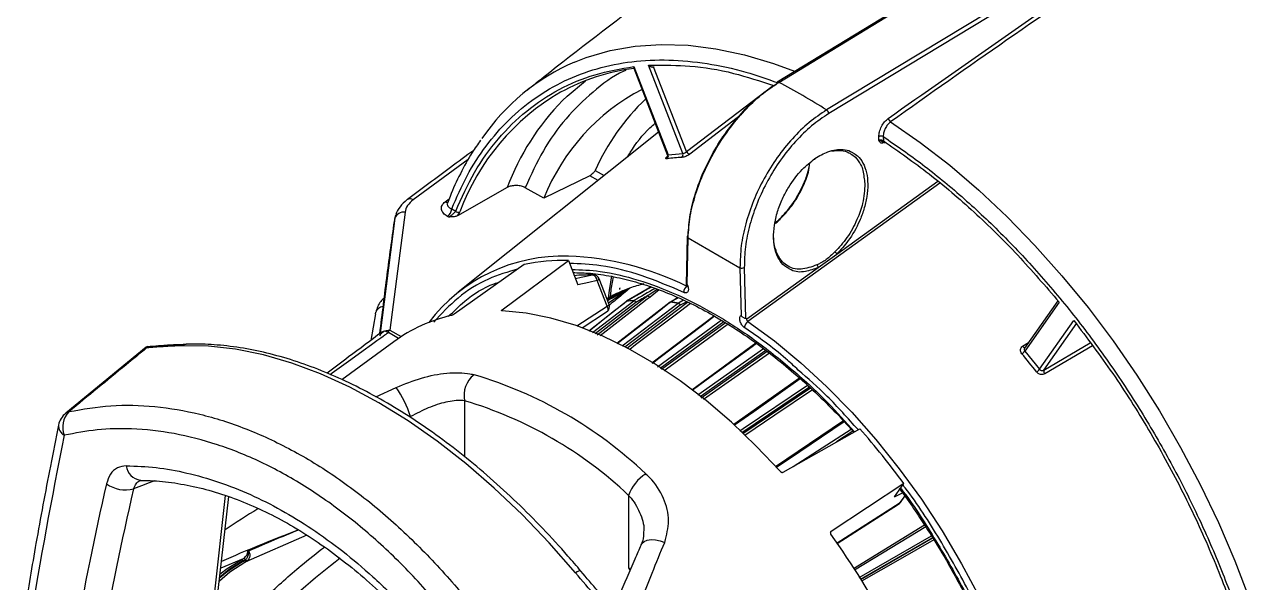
# Model space of a CAD drawing. Extents: x 16.7 to 113.1, y 4.5 to 84.5.
# Drawn here: x 18.35 to 24.29, y 8.75 to 11.46 of the extents above; entities that cross this region are included whole.
import ezdxf

# ---------------------------------------------------------------- set-up
doc = ezdxf.new("R2010")
doc.units = 0
doc.header["$MEASUREMENT"] = 0
doc.layers.add('OBJECT', color=7, linetype='CONTINUOUS')

msp = doc.modelspace()

# ---------------------------------------------------------------- linework, layer by layer
at = {"layer": 'OBJECT'}
for p, q in [((22.0085, 11.1818), (25.003, 13.0074)), ((25.2463, 12.8669), (22.2407, 11.0477)), ((25.2566, 12.8493), (22.251, 11.0301)), ((21.3043, 11.2513), (21.4689, 10.8271)), ((21.3045, 11.2588), (21.4709, 10.8298)), ((21.5424, 10.8362), (21.376, 11.2651)), ((21.376, 11.2651), (21.3943, 11.2648)), ((21.3933, 11.2564), (21.4028, 11.2566)), ((21.561, 10.8455), (21.4009, 11.258)), ((21.561, 10.8455), (21.9811, 11.1672)), ((21.9986, 11.1758), (22.0084, 11.1818)), ((21.8272, 11.0255), (21.5761, 10.8333)), ((21.4253, 10.9394), (20.452, 10.1629)), ((22.4952, 10.8996), (22.4948, 10.9181)), ((22.516, 10.9184), (22.5165, 10.8972)), ((22.5188, 10.8934), (22.5172, 10.8929)), ((21.4709, 10.8298), (21.5424, 10.8362)), ((20.5007, 10.8066), (20.2335, 10.612)), ((21.0903, 10.728), (20.8681, 10.6195)), ((21.1316, 10.705), (21.0903, 10.728)), ((21.1167, 10.7535), (21.1612, 10.7287)), ((20.6899, 10.6709), (20.4486, 10.5341)), ((20.8681, 10.6195), (20.7774, 10.6701)), ((22.7912, 10.6924), (21.8583, 10.0202)), ((22.2903, 10.3478), (22.7807, 10.7012)), ((20.3885, 10.6019), (20.408, 10.6161)), ((20.1936, 10.5521), (20.1198, 9.9785)), ((20.1499, 10.537), (20.1439, 10.5217)), ((20.1465, 10.534), (20.1441, 10.5221)), ((20.1487, 10.5375), (20.1466, 10.5316)), ((20.1525, 10.5435), (20.1499, 10.537)), ((20.4061, 10.5273), (20.3997, 10.5309)), ((20.4202, 10.5677), (20.4396, 10.5569)), ((20.1439, 10.5217), (20.0709, 9.9502)), ((20.1421, 10.5163), (20.0709, 9.961)), ((20.1437, 10.5203), (20.1421, 10.5163)), ((22.0066, 10.5116), (21.9882, 10.4983)), ((21.9883, 10.4987), (22.0154, 10.5182)), ((22.0145, 10.5173), (22.0066, 10.5116)), ((21.564, 10.4337), (21.5586, 10.1995)), ((21.5631, 10.2007), (21.5683, 10.4273)), ((21.5683, 10.4273), (21.8201, 10.2819)), ((20.7729, 10.2976), (20.4327, 10.0563)), ((20.6648, 10.0771), (20.9867, 10.3167)), ((20.9867, 10.3167), (21.0323, 10.1992)), ((22.2002, 10.2829), (22.2903, 10.3478)), ((21.8201, 10.2819), (21.8253, 10.0494)), ((21.8412, 10.2823), (21.8468, 10.0351)), ((21.854, 10.0334), (22.2002, 10.2829)), ((21.1754, 10.0942), (21.127, 10.2189)), ((21.1843, 10.103), (21.1359, 10.2278)), ((21.3895, 10.1881), (21.2697, 10.1186)), ((21.3729, 10.1467), (21.4178, 10.1774)), ((21.4272, 10.1737), (21.3833, 10.1385)), ((21.1044, 9.9664), (21.3041, 10.1215)), ((21.3146, 10.1133), (21.1177, 9.9604)), ((21.1273, 9.9561), (21.3729, 10.1467)), ((21.251, 10.1694), (21.2501, 10.169)), ((21.2707, 9.8917), (21.5655, 10.1147)), ((21.5194, 10.1364), (21.4821, 10.1146)), ((21.5465, 10.1236), (21.5214, 10.1093)), ((21.5613, 10.1166), (21.5304, 10.099)), ((23.3633, 10.1216), (23.2013, 9.891)), ((23.37, 10.114), (23.2036, 9.8772)), ((20.05, 10.058), (20.0271, 9.9283)), ((20.6648, 10.0771), (20.6668, 10.072)), ((21.0278, 9.9996), (21.1754, 10.0942)), ((21.0533, 9.9905), (21.1726, 10.0669)), ((21.1876, 10.1016), (21.1849, 10.0994)), ((21.2475, 9.9021), (21.5206, 10.1087)), ((21.5304, 10.099), (21.2618, 9.8957)), ((21.42, 9.8009), (21.7291, 10.0273)), ((21.7419, 10.0192), (21.4328, 9.7928)), ((21.4398, 9.7884), (21.7489, 10.0148)), ((21.854, 10.0334), (21.8468, 10.0351)), ((23.2751, 9.7883), (23.4416, 10.0251)), ((23.2956, 9.7842), (23.4556, 10.0119)), ((20.1621, 9.9383), (20.1128, 9.9668)), ((20.1198, 9.9785), (20.1757, 9.9473)), ((18.9373, 9.8958), (18.5459, 9.5747)), ((20.1397, 9.9225), (19.8866, 9.7378)), ((21.8972, 9.9157), (21.5861, 9.6874)), ((21.6149, 9.6641), (21.9345, 9.8892)), ((21.9461, 9.8801), (21.6263, 9.6548)), ((21.6315, 9.6505), (21.9515, 9.8759)), ((23.1926, 9.9001), (23.2209, 9.9189)), ((23.2036, 9.8772), (23.2751, 9.7883)), ((23.2956, 9.7842), (23.5211, 9.9165)), ((23.5316, 9.9021), (23.3002, 9.7663)), ((20.0514, 9.655), (20.1508, 9.7006)), ((22.1097, 9.745), (21.7905, 9.5197)), ((22.1581, 9.7018), (21.8296, 9.4803)), ((21.8333, 9.4765), (22.162, 9.698)), ((20.483, 9.6356), (20.483, 9.3642)), ((22.3225, 9.5374), (21.9934, 9.3151)), ((22.0302, 9.2889), (22.4017, 9.4999)), ((22.078, 9.3161), (22.36, 9.4971)), ((22.3688, 9.4871), (22.289, 9.4359)), ((22.6155, 9.2339), (22.2623, 9.0001)), ((22.5699, 9.169), (22.6155, 9.2339)), ((19.2678, 8.6928), (19.3225, 9.1753)), ((19.287, 8.7147), (19.3386, 9.17)), ((21.2791, 9.176), (21.2791, 8.8266)), ((22.5699, 9.169), (22.6092, 9.1887)), ((22.6199, 9.1739), (22.5933, 9.1361)), ((22.5988, 9.1413), (22.6208, 9.1726)), ((22.5933, 9.1361), (22.2922, 8.9437)), ((22.2927, 8.943), (22.5905, 9.1333)), ((19.7163, 8.9831), (19.4204, 8.8527)), ((22.2594, 8.9959), (22.2623, 9.0001)), ((22.7169, 9.0313), (22.3707, 8.8198)), ((22.3985, 8.7772), (22.7495, 8.9795)), ((22.755, 8.9703), (22.4044, 8.7682)), ((22.4048, 8.7677), (22.7554, 8.9698)), ((19.4074, 8.8686), (19.2991, 8.8218)), ((19.4157, 8.8621), (19.4182, 8.8639)), ((19.4157, 8.8621), (19.4085, 8.8584)), ((19.409, 8.8576), (19.4157, 8.8621)), ((19.4271, 8.8573), (19.4204, 8.8527)), ((19.4294, 8.8595), (19.4271, 8.8573)), ((21.2878, 8.8159), (21.2791, 8.8266))]:
    msp.add_line(p, q, dxfattribs=at)
at = {"layer": 'OBJECT', "flags": 128}
for points in [[(24.996, 13.0078), (23.5104, 12.1021), (22.0015, 11.1822)], [(21.0173, 11.2806), (21.0738, 11.3026), (21.1895, 11.3365), (21.3109, 11.3578), (21.4374, 11.3664), (21.5685, 11.3622), (21.7034, 11.3453), (21.8416, 11.3158), (21.9825, 11.2737), (22.0856, 11.2356)], [(20.9591, 11.0942), (20.9804, 11.1149), (21.0696, 11.1898)], [(22.5515, 10.9901), (22.6957, 10.8901), (22.8385, 10.7795), (22.9794, 10.6589), (23.1176, 10.5289), (23.2526, 10.39), (23.3836, 10.2429), (23.5101, 10.0883), (23.6315, 9.9268), (23.7472, 9.7593), (23.8567, 9.5865), (23.9595, 9.4092), (24.0551, 9.2283), (24.1431, 9.0445), (24.223, 8.8588), (24.2945, 8.672), (24.3573, 8.4849), (24.411, 8.2985)], [(22.5165, 10.8972), (22.5165, 10.8951), (22.517, 10.8932), (22.5178, 10.8917), (22.519, 10.8907), (22.5205, 10.8901), (22.5222, 10.8901), (22.5241, 10.8905), (22.525, 10.8909)], [(22.1841, 10.812), (22.1841, 10.8105), (22.1839, 10.8093), (22.1834, 10.8083), (22.1826, 10.8076), (22.1816, 10.8072), (22.1804, 10.8072), (22.1791, 10.8075), (22.1791, 10.8075)], [(20.2058, 10.6128), (20.2048, 10.6122), (20.2026, 10.6107)], [(20.1421, 10.5163), (20.1407, 10.5068), (20.1407, 10.5054)], [(22.0115, 10.5137), (22.0102, 10.5144), (22.009, 10.5148), (22.008, 10.5149), (22.0072, 10.5148), (22.0067, 10.5144), (22.0064, 10.5137), (22.0064, 10.5127), (22.0066, 10.5116)], [(21.0207, 10.2291), (21.0498, 10.2351), (21.1044, 10.2466)], [(21.1044, 10.2466), (21.1082, 10.2469), (21.1082, 10.2469)], [(21.1965, 10.2419), (21.1847, 10.1704), (21.1799, 10.1341)], [(21.127, 10.2189), (21.0855, 10.2103), (21.0323, 10.1992)], [(21.127, 10.2189), (21.1306, 10.2212), (21.1333, 10.2234), (21.1352, 10.2253), (21.136, 10.2269), (21.1359, 10.2278)], [(21.2685, 10.1178), (21.2548, 10.1069), (21.087, 9.9742)], [(21.2702, 10.1185), (21.2572, 10.1081), (21.205, 10.0669), (21.0875, 9.974)], [(21.3833, 10.1385), (21.37, 10.1282), (21.3167, 10.0868), (21.1406, 9.9501)], [(21.481, 10.1139), (21.4664, 10.1025), (21.2228, 9.9132)], [(21.4838, 10.1145), (21.4705, 10.1042), (21.4173, 10.0628), (21.224, 9.9127)], [(21.2685, 10.1178), (21.2691, 10.1181), (21.2702, 10.1185)], [(21.2711, 10.119), (21.2699, 10.1187), (21.2697, 10.1186)], [(20.05, 10.058), (20.0516, 10.0656), (20.0518, 10.0663)], [(22.0166, 9.2917), (21.8995, 9.4157), (21.779, 9.5309), (21.6557, 9.6366), (21.5305, 9.732), (21.4041, 9.8165), (21.2772, 9.8897), (21.1508, 9.9512), (21.0255, 10.0004), (20.9023, 10.0371), (20.7817, 10.061), (20.6647, 10.0721)], [(21.1754, 10.0942), (21.1772, 10.0889), (21.1782, 10.0837), (21.1784, 10.0789), (21.1778, 10.0745), (21.1763, 10.0709), (21.174, 10.068), (21.1726, 10.0669)], [(21.5794, 10.1081), (21.5306, 10.0712), (21.313, 9.9066), (21.2849, 9.8853)], [(21.6948, 10.047), (21.6921, 10.045), (21.3927, 9.8181)], [(21.6968, 10.0459), (21.6442, 10.006), (21.4269, 9.8413), (21.3946, 9.8169)], [(21.7617, 10.0067), (21.7573, 10.0035), (21.5351, 9.8407), (21.4526, 9.7804)], [(21.8583, 10.0202), (21.9879, 9.9258), (22.1157, 9.8205), (22.241, 9.7051), (22.3629, 9.5803), (22.4806, 9.4468), (22.5935, 9.3056), (22.7008, 9.1574), (22.8018, 9.0034), (22.8958, 8.8443), (22.9824, 8.6812), (23.0609, 8.5153), (23.1309, 8.3474), (23.1875, 8.1918)], [(19.8299, 9.7633), (19.8398, 9.7705), (19.93, 9.8361), (19.9903, 9.8798), (20.0306, 9.9089), (20.0576, 9.9283), (20.0757, 9.9412), (20.0878, 9.9498), (20.0959, 9.9555), (20.1014, 9.9593), (20.105, 9.9619), (20.1075, 9.9635), (20.1092, 9.9646), (20.1103, 9.9654), (20.1111, 9.9659), (20.1116, 9.9662), (20.112, 9.9664), (20.1122, 9.9665), (20.1124, 9.9666), (20.1125, 9.9667), (20.1126, 9.9667), (20.1126, 9.9667), (20.1127, 9.9667), (20.1127, 9.9668), (20.1127, 9.9668), (20.1128, 9.9668), (20.1128, 9.9668), (20.1128, 9.9668), (20.1128, 9.9668)], [(21.0217, 8.8), (20.894, 8.9453), (20.7624, 9.0825), (20.6273, 9.211), (20.4896, 9.3301), (20.3498, 9.4391), (20.2086, 9.5377), (20.0667, 9.6253), (19.9249, 9.7015), (19.7837, 9.7659), (19.6439, 9.8182), (19.5061, 9.8582), (19.3711, 9.8857), (19.2394, 9.9005), (19.1118, 9.9026)], [(21.9, 9.9137), (21.8787, 9.8981), (21.6567, 9.7352), (21.5887, 9.6853)], [(23.1926, 9.9001), (23.1945, 9.8981), (23.1965, 9.8965), (23.1984, 9.8953), (23.2003, 9.8945), (23.202, 9.8941), (23.2035, 9.8943), (23.2036, 9.8943)], [(21.963, 9.8668), (21.7631, 9.7259), (21.6429, 9.6413)], [(22.1132, 9.7419), (21.887, 9.5822), (21.7938, 9.5164)], [(21.8197, 9.4903), (21.8362, 9.5015), (22.148, 9.7116)], [(22.1721, 9.6883), (21.9902, 9.5657), (21.8432, 9.4666)], [(21.9933, 9.3152), (21.9979, 9.3183), (22.3224, 9.5375)], [(22.3267, 9.533), (22.1108, 9.3872), (21.9977, 9.3108)], [(22.5905, 9.1333), (22.591, 9.1337), (22.5933, 9.1361)], [(22.5988, 9.1413), (22.5969, 9.139), (22.5933, 9.1361)], [(22.7219, 9.0237), (22.5121, 8.8955), (22.3757, 8.8122)], [(21.3397, 8.9353), (21.3435, 8.9418), (21.3544, 8.9517), (21.3696, 8.9584), (21.3884, 8.9614), (21.4097, 8.9606), (21.4321, 8.9561), (21.4545, 8.948)], [(22.7609, 8.9607), (22.5983, 8.867), (22.4106, 8.7588)], [(19.2961, 8.7946), (19.3307, 8.8217), (19.4074, 8.8686)], [(19.4204, 8.8527), (19.3423, 8.8025), (19.2921, 8.7593)], [(19.294, 8.7768), (19.3305, 8.8072), (19.409, 8.8576)], [(19.4085, 8.8584), (19.3399, 8.8153), (19.2942, 8.7781)], [(21.0479, 8.8083), (21.0479, 8.8083), (21.0454, 8.8095), (21.0413, 8.8093), (21.0359, 8.8075), (21.0292, 8.8044), (21.0217, 8.8)]]:
    msp.add_lwpolyline(points, dxfattribs=at)
at = {"layer": 'OBJECT'}
for centre, radius, start, end in [((21.4341, 10.3168), 1.0501, 113.38966, 145.62268), ((21.4333, 10.2446), 1.0127, 97.27112, 118.61628), ((22.0048, 11.1768), 0.00621, 53.58737, 188.85084), ((21.5089, 10.1665), 1.1179, 120.10298, 159.77848), ((21.8169, 10.2425), 1.0209, 117.56325, 158.32961), ((20.5903, 8.4571), 3.0716, 57.50085, 62.50453), ((21.8325, 10.2415), 1.2207, 135.68825, 159.40591), ((22.1039, 10.3177), 1.0791, 133.40631, 156.18006), ((22.2272, 11.028), 0.0239, 5.18037, 55.65696), ((22.5661, 11.0118), 0.0261, 190.70936, 236.12298), ((22.5057, 10.8971), 0.0236, 64.1709, 117.49058), ((22.523, 10.8889), 0.00639, 148.76438, 183.0638), ((21.4558, 10.8231), 0.0166, 312.89321, 24.19453), ((21.5266, 10.8298), 0.017, 312.50611, 22.11673), ((21.5799, 10.8535), 0.0206, 203.01462, 259.31128), ((21.5899, 9.8378), 0.9808, 93.02483, 97.19424), ((20.2188, 10.5842), 0.0314, 62.26496, 114.4523), ((20.3968, 10.6179), 0.0181, 242.40043, 293.5507), ((20.1889, 10.5039), 0.0484, 84.48268, 158.43204), ((20.3747, 10.569), 0.0455, 303.25695, 358.37595), ((20.4526, 10.5693), 0.018, 223.65961, 293.94103), ((21.856, 9.9554), 1.8033, 161.69911, 161.88045), ((21.5709, 10.4335), 0.00677, 112.23235, 247.97835), ((22.2694, 10.3383), 0.023, 24.40404, 59.61101), ((20.9586, 9.5215), 0.8164, 87.98049, 142.7687), ((20.9622, 9.3854), 0.9316, 88.49364, 101.72547), ((20.9386, 8.9431), 1.3952, 63.50077, 87.99751), ((22.1857, 10.2831), 0.0145, 359.06003, 56.51439), ((21.0962, 9.33), 0.9166, 89.48945, 95.06347), ((21.0975, 10.2179), 0.0295, 2.05793, 76.4992), ((21.108, 10.2169), 0.03, 21.20568, 89.53283), ((21.8303, 10.3032), 0.0236, 244.1699, 297.49222), ((21.5067, 9.5643), 0.6569, 109.78725, 112.90354), ((21.5136, 9.5442), 0.6781, 103.70938, 109.76416), ((21.5835, 10.1631), 0.0364, 128.01602, 182.23223), ((21.5016, 9.5761), 0.644, 112.98241, 120.6035), ((21.2492, 10.1697), 0.00119, 298.94237, 323.45619), ((21.2747, 10.1099), 0.01, 120.14815, 128.33176), ((21.3562, 9.3483), 0.7749, 93.85071, 96.36827), ((21.2746, 10.1129), 0.00712, 120.05714, 128.17907), ((21.3571, 9.3482), 0.7756, 93.85146, 96.36703), ((21.3086, 10.1158), 0.00718, 120.04671, 128.10412), ((21.3021, 10.1082), 0.0135, 22.18803, 81.18585), ((21.3029, 10.1101), 0.0121, 14.97022, 79.92167), ((21.3855, 10.1519), 0.0136, 202.31614, 260.66788), ((21.4871, 10.106), 0.01, 120.24949, 127.84938), ((21.4831, 10.111), 0.00359, 79.26488, 125.91417), ((21.484, 10.1113), 0.00383, 80.46949, 119.49227), ((21.4885, 10.1084), 0.00773, 120.08525, 127.60924), ((21.3449, 9.1096), 1.0144, 80.02609, 82.12998), ((21.3458, 9.1107), 1.014, 80.02533, 82.13034), ((20.0932, 10.0489), 0.0449, 98.71001, 157.23394), ((21.1564, 10.0922), 0.03, 302.6619, 0), ((21.171, 10.1076), 0.0141, 288.13132, 341.08004), ((21.1564, 10.0922), 0.03, 0, 21.20568), ((21.1862, 10.1065), 0.00513, 254.85787, 285.83889), ((21.5254, 10.1025), 0.00784, 120.06842, 127.5012), ((21.5157, 10.094), 0.0156, 18.7466, 71.51238), ((21.5168, 10.0962), 0.0139, 11.53055, 70.36749), ((20.5918, 9.3012), 0.7684, 102.89556, 126.04354), ((21.883, 9.9859), 0.0423, 125.80125, 171.74592), ((19.1321, 9.8773), 0.0324, 92.4089, 128.90899), ((23.1617, 9.9087), 0.0524, 301.75659, 323.14216), ((20.1546, 7.3519), 3.9396, 37.96959, 39.61954), ((20.6091, 9.6614), 0.1288, 128.58938, 191.58151), ((19.9381, 7.7763), 2.0717, 46.57163, 73.43374), ((23.228, 9.8287), 0.0621, 301.4155, 319.40096), ((23.3147, 9.7795), 0.0196, 166.28225, 222.57433), ((19.6591, 9.3699), 0.5926, 18.61407, 33.92675), ((18.6381, 9.5079), 0.1066, 135.42788, 201.98726), ((18.5698, 9.5455), 0.038, 101.66636, 129.00138), ((19.9188, 7.739), 1.9787, 46.57163, 73.43375), ((18.5653, 9.5153), 0.054, 177.40064, 241.1046), ((18.6093, 9.4978), 0.1, 129.36345, 168.46138), ((19.6032, 7.0314), 3.7316, 36.17361, 41.4155), ((18.917, 9.3266), 0.0772, 184.72767, 264.08355), ((21.4769, 9.1044), 0.2104, 122.9913, 160.107), ((18.8358, 9.3585), 0.1559, 233.99761, 284.69704), ((22.5743, 9.1586), 0.03, 302.58206, 324.89933), ((19.1269, 6.727), 3.8643, 19.79736, 35.80362), ((19.4099, 8.8597), 0.00922, 26.51187, 106.114), ((19.4269, 8.8698), 0.0105, 214.1962, 283.69151), ((19.4175, 8.8615), 0.0093, 204.69859, 288.07073), ((19.4245, 8.8672), 0.0102, 210.10411, 284.41496)]:
    msp.add_arc(centre, radius, start, end, dxfattribs=at)
for centre, major_axis, ratio, start_param, end_param in [((22.9523, 8.9345), (156.2256, 89.9492), 0.010617, 1.575369, 1.576045), ((22.9523, 8.9345), (153.9999, 89.436), 0.010493, 1.574849, 1.57562), ((22.9523, 8.9345), (156.3569, 89.647), 0.010262, 1.574789, 1.575448), ((22.9523, 8.9345), (154.1408, 89.1321), 0.010787, 1.575596, 1.576086), ((22.9585, 8.9348), (156.3507, 89.6467), 0.010209, 1.575084, 1.575457), ((22.9523, 8.9345), (153.8946, 89.7439), 0.009875, 1.574343, 1.574575), ((29.0252, 15.616), (8.6782, 15.0549), 0.435892, 2.22419, 2.288638), ((32.2505, 13.7541), (11.7585, 13.1395), 0.561291, 2.348868, 2.402736), ((-10.3599, -4.9847), (41.2224, 18.0402), 0.041121, 0.761084, 0.764592), ((32.3115, 13.699), (11.7075, 13.0528), 0.561109, 2.349484, 2.404274), ((23.6165, 8.7156), (5.4469, 1.2998), 0.337357, 2.349249, 2.395085), ((21.2115, 8.2103), (3.5048, 0.8364), 0.337357, 1.94244, 2.064237), ((20.0285, 7.0673), (1.4456, 2.1448), 0.522119, 0.993394, 1.205)]:
    msp.add_ellipse(centre, major_axis=major_axis, ratio=ratio, start_param=start_param, end_param=end_param, dxfattribs=at)
for points, knots in [([(22.5404, 11.0069), (22.886, 11.25), (23.5773, 11.7362), (24.6189, 12.422), (25.6627, 13.0781), (26.3599, 13.4853), (26.7085, 13.6889)], [0, 0, 0, 0, 0.249972, 0.5, 0.749997, 1, 1, 1, 1]), ([(26.7184, 13.6713), (26.5174, 13.5547), (26.1168, 13.3223), (25.5185, 12.9603), (24.9185, 12.5861), (24.3141, 12.1971), (23.7116, 11.7968), (23.1235, 11.395), (22.7398, 11.1233), (22.5515, 10.9901)], [0, 0, 0, 0, 0.144222, 0.287378, 0.429468, 0.575454, 0.722208, 0.863723, 1, 1, 1, 1]), ([(23.3714, 12.9898), (23.255, 12.9145), (22.9546, 12.7201), (22.4783, 12.3952), (21.9419, 12.0169), (21.4148, 11.6281), (21.0302, 11.3369), (20.8242, 11.1725), (20.7882, 11.1439)], [0, 0, 0, 0, 0.130614, 0.3372653, 0.5438032, 0.7501944, 0.9564046, 1, 1, 1, 1]), ([(20.4202, 10.5677), (20.4441, 10.6224), (20.4923, 10.7326), (20.586, 10.8762), (20.696, 11.0032), (20.8235, 11.1094), (20.9668, 11.1931), (21.1242, 11.2524), (21.2935, 11.2862), (21.4724, 11.2945), (21.658, 11.2768), (21.8358, 11.2398), (21.9527, 11.1982), (22.0049, 11.1797)], [0, 0, 0, 0, 0.088772, 0.178979, 0.270527, 0.364034, 0.458099, 0.55261, 0.647126, 0.741191, 0.834692, 0.926246, 1, 1, 1, 1]), ([(20.4396, 10.5569), (20.4686, 10.6213), (20.527, 10.7506), (20.6438, 10.9122), (20.781, 11.0477), (20.9388, 11.1516), (21.1126, 11.2258), (21.2407, 11.2478), (21.3045, 11.2588)], [0, 0, 0, 0, 0.165461, 0.332207, 0.5, 0.667784, 0.834534, 1, 1, 1, 1]), ([(21.3045, 11.2588), (21.3042, 11.2572), (21.3035, 11.2542), (21.3041, 11.2522), (21.3044, 11.2513)], [0, 0, 0, 0, 0.543604, 1, 1, 1, 1]), ([(21.376, 11.2651), (21.3777, 11.2638), (21.3812, 11.261), (21.3867, 11.2584), (21.3915, 11.257), (21.3952, 11.2567), (21.3984, 11.2569), (21.4001, 11.2576), (21.4009, 11.258)], [0, 0, 0, 0, 0.249625, 0.499334, 0.644997, 0.77504, 0.892155, 1, 1, 1, 1]), ([(21.3943, 11.2648), (21.4547, 11.2653), (21.5819, 11.2665), (21.7801, 11.2334), (21.9187, 11.1878), (21.9839, 11.1663)], [0, 0, 0, 0, 0.323387, 0.681244, 1, 1, 1, 1]), ([(21.2661, 11.2397), (21.2628, 11.2383), (21.2039, 11.2135), (21.1045, 11.1373), (20.9725, 11.01), (20.8613, 10.8547), (20.8053, 10.7315), (20.7774, 10.6701)], [0, 0, 0, 0, 0.014572, 0.262122, 0.509686, 0.755758, 1, 1, 1, 1]), ([(21.5683, 10.4273), (21.5707, 10.4615), (21.5753, 10.5286), (21.6029, 10.6375), (21.6439, 10.7463), (21.6989, 10.8536), (21.7653, 10.9546), (21.8409, 11.0454), (21.923, 11.1243), (21.9799, 11.1626), (22.0085, 11.1818)], [0, 0, 0, 0, 0.128141, 0.25071, 0.37607, 0.500341, 0.624825, 0.749582, 0.874632, 1, 1, 1, 1]), ([(21.5683, 10.4398), (21.5706, 10.4726), (21.5752, 10.5379), (21.602, 10.6439), (21.6424, 10.7508), (21.6963, 10.8557), (21.7614, 10.9544), (21.8354, 11.0431), (21.9154, 11.1198), (21.9709, 11.1572), (21.9986, 11.1758)], [0, 0, 0, 0, 0.125666, 0.250539, 0.37567, 0.500227, 0.625486, 0.75002, 0.875177, 1, 1, 1, 1]), ([(22.2407, 11.0477), (22.2121, 11.0285), (22.155, 10.9901), (22.0738, 10.9105), (21.9998, 10.8186), (21.9358, 10.7161), (21.8838, 10.607), (21.8464, 10.4962), (21.8229, 10.3853), (21.821, 10.3169), (21.8201, 10.2819)], [0, 0, 0, 0, 0.125536, 0.250752, 0.375675, 0.500324, 0.624651, 0.75007, 0.872262, 1, 1, 1, 1]), ([(22.251, 11.0301), (22.2231, 11.0114), (22.1674, 10.9739), (22.0882, 10.8962), (22.0161, 10.8065), (21.9535, 10.7062), (21.9029, 10.5996), (21.8663, 10.4905), (21.8437, 10.3824), (21.8421, 10.3156), (21.8412, 10.2823)], [0, 0, 0, 0, 0.125719, 0.250525, 0.375694, 0.500217, 0.625479, 0.750016, 0.875168, 1, 1, 1, 1]), ([(22.4948, 10.9181), (22.4953, 10.926), (22.4963, 10.9419), (22.5065, 10.9675), (22.5215, 10.991), (22.5341, 11.0016), (22.5404, 11.0069)], [0, 0, 0, 0, 0.250273, 0.50013, 0.750038, 1, 1, 1, 1]), ([(21.2748, 10.8193), (21.2789, 10.8265), (21.3096, 10.8803), (21.3542, 10.9357), (21.3997, 10.9761), (21.4081, 10.9836)], [0, 0, 0, 0, 0.112305, 0.834724, 1, 1, 1, 1]), ([(22.5515, 10.9901), (22.5466, 10.9859), (22.5366, 10.9774), (22.5251, 10.9592), (22.5189, 10.9427), (22.5161, 10.9292), (22.516, 10.9221), (22.516, 10.9184)], [0, 0, 0, 0, 0.243058, 0.499191, 0.717444, 0.850776, 1, 1, 1, 1]), ([(20.5605, 10.9006), (20.5468, 10.8811), (20.511, 10.8303), (20.4617, 10.7387), (20.4221, 10.6562), (20.4042, 10.6059), (20.4004, 10.5951)], [0, 0, 0, 0, 0.215499, 0.560292, 0.905585, 1, 1, 1, 1]), ([(22.5165, 10.8972), (22.5155, 10.8979), (22.5137, 10.8991), (22.5101, 10.9005), (22.5064, 10.9013), (22.5028, 10.9015), (22.499, 10.9011), (22.4967, 10.9002), (22.4952, 10.8996)], [0, 0, 0, 0, 0.162328, 0.299898, 0.500021, 0.632314, 0.759872, 1, 1, 1, 1]), ([(22.5166, 10.8885), (22.5153, 10.8879), (22.5128, 10.8867), (22.5079, 10.886), (22.5004, 10.8882), (22.4973, 10.895), (22.4952, 10.8996)], [0, 0, 0, 0, 0.124906, 0.250438, 0.499607, 1, 1, 1, 1]), ([(22.4952, 10.8996), (22.497, 10.8995), (22.5027, 10.8994), (22.5093, 10.8958), (22.5138, 10.8934)], [0, 0, 0, 0, 0.30979, 1, 1, 1, 1]), ([(22.5138, 10.8934), (22.5156, 10.8925), (22.5182, 10.8913), (22.5218, 10.8916), (22.5234, 10.8923), (22.5243, 10.8926)], [0, 0, 0, 0, 0.521025, 0.762756, 1, 1, 1, 1]), ([(22.516, 10.9184), (22.5796, 10.8746), (22.7079, 10.7864), (22.8987, 10.6287), (23.0881, 10.4516), (23.2736, 10.2545), (23.4526, 10.0398), (23.6219, 9.8105), (23.7792, 9.5696), (23.9226, 9.3203), (24.05, 9.067), (24.1601, 8.8129), (24.2537, 8.5612), (24.3019, 8.3953), (24.3258, 8.313)], [0, 0, 0, 0, 0.0803207, 0.16194, 0.244772, 0.3293776, 0.4144874, 0.5, 0.5855181, 0.670628, 0.755228, 0.8380655, 0.919682, 1, 1, 1, 1]), ([(22.5165, 10.8972), (22.5907, 10.8458), (22.7395, 10.7425), (22.9579, 10.5547), (23.1705, 10.347), (23.3037, 10.1915), (23.37, 10.114)], [0, 0, 0, 0, 0.249262, 0.5, 0.750738, 1, 1, 1, 1]), ([(20.5272, 10.8517), (20.4896, 10.8241), (20.3818, 10.7447), (20.2752, 10.6648), (20.2058, 10.6128)], [0, 0, 0, 0, 0.348722, 1, 1, 1, 1]), ([(21.4675, 10.8307), (21.4678, 10.8293), (21.4686, 10.8263), (21.4683, 10.8237), (21.4683, 10.823), (21.4684, 10.823), (21.4684, 10.823)], [0, 0, 0, 0, 0.380208, 0.761096, 0.957885, 1, 1, 1, 1]), ([(21.4677, 10.8309), (21.4678, 10.8305), (21.4681, 10.8296), (21.4698, 10.8297), (21.4709, 10.8298)], [0, 0, 0, 0, 0.387976, 1, 1, 1, 1]), ([(21.5761, 10.8333), (21.5732, 10.8313), (21.5675, 10.8273), (21.5568, 10.8221), (21.5463, 10.8184), (21.5409, 10.8176), (21.5381, 10.8173)], [0, 0, 0, 0, 0.250088, 0.499956, 0.749358, 1, 1, 1, 1]), ([(21.5424, 10.8362), (21.5438, 10.8364), (21.5465, 10.8367), (21.5517, 10.8388), (21.5558, 10.8413), (21.5589, 10.8435), (21.5603, 10.8448), (21.561, 10.8455)], [0, 0, 0, 0, 0.24812, 0.499397, 0.73019, 0.860284, 1, 1, 1, 1]), ([(22.1841, 10.812), (22.2053, 10.8246), (22.2526, 10.8527), (22.3118, 10.859), (22.3513, 10.8516), (22.3651, 10.8418), (22.3688, 10.8392)], [0, 0, 0, 0, 0.314616, 0.699721, 0.919465, 1, 1, 1, 1]), ([(22.2667, 10.848), (22.2812, 10.8496), (22.3108, 10.8528), (22.3411, 10.8465), (22.3544, 10.8366), (22.3568, 10.8348)], [0, 0, 0, 0, 0.4412483, 0.8993163, 1, 1, 1, 1]), ([(22.3688, 10.8392), (22.3763, 10.8348), (22.3959, 10.8236), (22.4188, 10.7912), (22.4363, 10.7447), (22.4425, 10.6885), (22.4378, 10.6278), (22.4235, 10.5667), (22.396, 10.4935), (22.3525, 10.4153), (22.3096, 10.3688), (22.2903, 10.3478)], [0, 0, 0, 0, 0.066941, 0.173711, 0.28311, 0.392512, 0.499287, 0.601166, 0.696485, 0.863533, 1, 1, 1, 1]), ([(22.3568, 10.8348), (22.3651, 10.8298), (22.3793, 10.8211), (22.3927, 10.8045), (22.4001, 10.7932), (22.4035, 10.787), (22.4052, 10.7838), (22.4061, 10.7821), (22.4065, 10.7813), (22.4067, 10.7809), (22.4068, 10.7806), (22.4068, 10.7805), (22.4069, 10.7805), (22.4069, 10.7805), (22.4069, 10.7805), (22.4069, 10.7804), (22.4069, 10.7804), (22.4069, 10.7804), (22.4069, 10.7804), (22.4069, 10.7804), (22.4131, 10.7739), (22.4198, 10.7434), (22.4238, 10.7114), (22.4265, 10.6902)], [0, 0, 0, 0, 0.198563, 0.341758, 0.4167, 0.455005, 0.474365, 0.484098, 0.488977, 0.49142, 0.492642, 0.493253, 0.493559, 0.493712, 0.493788, 0.493826, 0.493846, 0.493855, 0.49386, 0.493862, 0.493865, 0.665614, 1, 1, 1, 1]), ([(21.4671, 10.8109), (21.465, 10.8108), (21.461, 10.8107), (21.4596, 10.8134), (21.4619, 10.8178), (21.4663, 10.8217), (21.4685, 10.8237)], [0, 0, 0, 0, 0.249981, 0.499781, 0.749125, 1, 1, 1, 1]), ([(22.0552, 10.279), (22.0489, 10.2824), (22.0306, 10.2924), (22.008, 10.3222), (21.9891, 10.3675), (21.9815, 10.4242), (21.9856, 10.4877), (22.0008, 10.5532), (22.0249, 10.6159), (22.0631, 10.6874), (22.1165, 10.7588), (22.1632, 10.7955), (22.1841, 10.812)], [0, 0, 0, 0, 0.050351, 0.144078, 0.242547, 0.343571, 0.444593, 0.543058, 0.63678, 0.724183, 0.876495, 1, 1, 1, 1]), ([(22.0066, 10.5116), (22.0263, 10.5324), (22.0703, 10.5788), (22.1158, 10.6562), (22.1446, 10.7239), (22.1529, 10.7578), (22.1566, 10.7729)], [0, 0, 0, 0, 0.285762, 0.636865, 0.83777, 1, 1, 1, 1]), ([(22.0115, 10.5137), (22.0322, 10.5358), (22.075, 10.5813), (22.1222, 10.6635), (22.1529, 10.737), (22.1578, 10.7765), (22.1597, 10.7917)], [0, 0, 0, 0, 0.282666, 0.583473, 0.840178, 1, 1, 1, 1]), ([(21.1167, 10.7535), (21.1155, 10.7514), (21.1132, 10.7472), (21.1069, 10.7401), (21.0996, 10.7337), (21.0938, 10.7298), (21.0908, 10.7283), (21.0903, 10.728)], [0, 0, 0, 0, 0.243971, 0.488094, 0.725807, 0.945379, 1, 1, 1, 1]), ([(20.7774, 10.6701), (20.7714, 10.6728), (20.7595, 10.6783), (20.7368, 10.6814), (20.7146, 10.68), (20.6989, 10.6756), (20.6918, 10.6719), (20.6899, 10.6709)], [0, 0, 0, 0, 0.238726, 0.477734, 0.707735, 0.921561, 1, 1, 1, 1]), ([(22.4265, 10.6902), (22.4246, 10.6585), (22.4212, 10.602), (22.3887, 10.5101), (22.3432, 10.4263), (22.3013, 10.3804), (22.281, 10.3582)], [0, 0, 0, 0, 0.28003, 0.500009, 0.757775, 1, 1, 1, 1]), ([(20.2026, 10.6107), (20.1905, 10.6002), (20.166, 10.5791), (20.1543, 10.5529), (20.1484, 10.5397)], [0, 0, 0, 0, 0.49383, 1, 1, 1, 1]), ([(20.2335, 10.612), (20.223, 10.6028), (20.2022, 10.5844), (20.1964, 10.5628), (20.1936, 10.5521)], [0, 0, 0, 0, 0.498504, 1, 1, 1, 1]), ([(20.3997, 10.5309), (20.3924, 10.5358), (20.3779, 10.5457), (20.3688, 10.5647), (20.3706, 10.5848), (20.3825, 10.5962), (20.3885, 10.6019)], [0, 0, 0, 0, 0.250172, 0.500067, 0.749913, 1, 1, 1, 1]), ([(20.3997, 10.5953), (20.3992, 10.5939), (20.398, 10.5905), (20.3991, 10.5834), (20.4052, 10.5747), (20.4152, 10.57), (20.4202, 10.5677)], [0, 0, 0, 0, 0.118962, 0.305994, 0.65275, 1, 1, 1, 1]), ([(20.163, 10.5663), (20.1621, 10.5654), (20.1589, 10.5625), (20.1581, 10.5589), (20.1576, 10.5564)], [0, 0, 0, 0, 0.289313, 1, 1, 1, 1]), ([(20.4396, 10.5569), (20.4378, 10.5546), (20.4343, 10.55), (20.4272, 10.543), (20.4207, 10.5374), (20.4156, 10.5334), (20.4106, 10.5299), (20.4076, 10.5282), (20.4061, 10.5273)], [0, 0, 0, 0, 0.250064, 0.499105, 0.634955, 0.762997, 0.884268, 1, 1, 1, 1]), ([(20.4486, 10.5341), (20.4472, 10.5334), (20.4414, 10.5306), (20.4263, 10.5287), (20.4135, 10.5278), (20.4061, 10.5273)], [0, 0, 0, 0, 0.118324, 0.498391, 1, 1, 1, 1]), ([(20.4486, 10.5341), (20.451, 10.5374), (20.4559, 10.5441), (20.4586, 10.5499), (20.4599, 10.5529)], [0, 0, 0, 0, 0.499883, 1, 1, 1, 1]), ([(20.1407, 10.5054), (20.1287, 10.4192), (20.1034, 10.2376), (20.0815, 10.0558), (20.07, 9.9604)], [0, 0, 0, 0, 0.474813, 1, 1, 1, 1]), ([(21.9873, 10.4931), (21.988, 10.4936), (21.9935, 10.4977), (22.0017, 10.5047), (22.0088, 10.5113), (22.0115, 10.5137)], [0, 0, 0, 0, 0.092249, 0.665631, 1, 1, 1, 1]), ([(22.1937, 10.2952), (22.1673, 10.2858), (22.1126, 10.2662), (22.0551, 10.2839), (22.0239, 10.3121), (22.0112, 10.3301), (22.0052, 10.3409), (22.0024, 10.3467), (22.001, 10.3497), (22.0004, 10.3513), (22, 10.352), (21.9999, 10.3524), (21.9998, 10.3526), (21.9997, 10.3527), (21.9997, 10.3528), (21.9997, 10.3528), (21.9997, 10.3528), (21.9997, 10.3528), (21.9997, 10.3528), (21.9997, 10.3528), (21.9997, 10.3528), (21.9997, 10.3528), (21.9963, 10.3526), (21.9973, 10.3657), (21.9851, 10.386), (21.9841, 10.4141), (21.9834, 10.4357)], [0, 0, 0, 0, 0.2399521, 0.4987942, 0.6200606, 0.6871573, 0.722318, 0.7403003, 0.7493916, 0.7539622, 0.7562539, 0.7574018, 0.7579756, 0.7582624, 0.7584065, 0.7584783, 0.7585143, 0.7585322, 0.7585411, 0.7585454, 0.7585479, 0.7585488, 0.7585504, 0.7865497, 0.8361839, 1, 1, 1, 1]), ([(22.281, 10.3582), (22.2672, 10.3451), (22.2465, 10.3255), (22.2191, 10.3083), (22.2039, 10.3002), (22.1964, 10.2966), (22.1937, 10.2952)], [0, 0, 0, 0, 0.500944, 0.749949, 0.907607, 1, 1, 1, 1]), ([(21.5472, 10.1617), (21.4798, 10.1905), (21.3432, 10.2489), (21.1563, 10.2956), (21.0426, 10.3004), (20.9922, 10.3026)], [0, 0, 0, 0, 0.351851, 0.712668, 1, 1, 1, 1]), ([(20.7423, 10.2759), (20.6934, 10.2612), (20.588, 10.2296), (20.45, 10.1427), (20.3713, 10.0583), (20.3333, 10.0176)], [0, 0, 0, 0, 0.3091322, 0.666364, 1, 1, 1, 1]), ([(21.0036, 10.2733), (21.0491, 10.2716), (21.1528, 10.2677), (21.3238, 10.2259), (21.5092, 10.157), (21.6942, 10.0622), (21.8792, 9.9434), (22.0646, 9.7982), (22.2325, 9.6456), (22.3335, 9.533), (22.3761, 9.4854)], [0, 0, 0, 0, 0.106046, 0.241762, 0.374274, 0.503352, 0.632421, 0.764934, 0.900659, 1, 1, 1, 1]), ([(21.0096, 10.2578), (21.0333, 10.2574), (21.0896, 10.2566), (21.1822, 10.2438), (21.2863, 10.2212), (21.3925, 10.1887), (21.5002, 10.1469), (21.6089, 10.0958), (21.718, 10.0357), (21.8271, 9.9669), (21.9356, 9.8899), (22.0428, 9.805), (22.1481, 9.713), (22.2507, 9.6138), (22.3255, 9.537), (22.3649, 9.4916), (22.3722, 9.4832)], [0, 0, 0, 0, 0.05673, 0.134698, 0.212446, 0.290036, 0.367513, 0.444905, 0.522221, 0.599459, 0.676599, 0.753601, 0.830396, 0.906862, 0.98278, 1, 1, 1, 1]), ([(21.191, 10.1347), (21.192, 10.1458), (21.1952, 10.1813), (21.2014, 10.2145), (21.2056, 10.2373)], [0, 0, 0, 0, 0.312005, 1, 1, 1, 1]), ([(22.2002, 10.2829), (22.1791, 10.2749), (22.1321, 10.2571), (22.0825, 10.2609), (22.0597, 10.276), (22.0552, 10.279)], [0, 0, 0, 0, 0.39474, 0.881563, 1, 1, 1, 1]), ([(20.4039, 10.0441), (20.4299, 10.0698), (20.496, 10.1354), (20.5815, 10.19), (20.6441, 10.2098), (20.6532, 10.2127)], [0, 0, 0, 0, 0.3565212, 0.9069589, 1, 1, 1, 1]), ([(21.1812, 10.111), (21.2009, 10.1244), (21.2326, 10.146), (21.2658, 10.1691), (21.2798, 10.1791), (21.2826, 10.1813), (21.2831, 10.1818), (21.2831, 10.1818), (21.283, 10.1818), (21.283, 10.1818), (21.2829, 10.1818)], [0, 0, 0, 0, 0.551591, 0.887725, 0.969591, 0.98916, 0.995525, 0.997451, 0.998586, 1, 1, 1, 1]), ([(21.2843, 10.1824), (21.2843, 10.1824), (21.2843, 10.1821), (21.2826, 10.18), (21.2712, 10.1694), (21.2394, 10.1428), (21.2077, 10.1176), (21.1876, 10.1016)], [0, 0, 0, 0, 0.0050576, 0.0266808, 0.1083545, 0.43258, 1, 1, 1, 1]), ([(21.2368, 10.1761), (21.2367, 10.1763), (21.2364, 10.1773), (21.2365, 10.1792), (21.237, 10.1812), (21.2376, 10.1825), (21.2381, 10.1833), (21.2383, 10.1836), (21.2384, 10.1837), (21.2384, 10.1837), (21.2384, 10.1837)], [0, 0, 0, 0, 0.075122, 0.344618, 0.567106, 0.733724, 0.823287, 0.910869, 0.987204, 1, 1, 1, 1]), ([(21.2829, 10.1818), (21.283, 10.1818), (21.2831, 10.1819), (21.2834, 10.182), (21.2838, 10.1822), (21.2841, 10.1823), (21.2843, 10.1824)], [0, 0, 0, 0, 0.067458, 0.179745, 0.555114, 1, 1, 1, 1]), ([(21.5631, 10.2007), (21.5646, 10.1978), (21.5674, 10.1919), (21.5696, 10.183), (21.57, 10.1747), (21.5684, 10.1677), (21.5651, 10.1625), (21.5602, 10.1597), (21.5541, 10.1591), (21.5495, 10.1608), (21.5472, 10.1617)], [0, 0, 0, 0, 0.125085, 0.250241, 0.37481, 0.499483, 0.624581, 0.749701, 0.874734, 1, 1, 1, 1]), ([(21.5631, 10.2007), (21.5618, 10.2003), (21.5595, 10.1997), (21.5583, 10.1995), (21.5586, 10.1995), (21.5587, 10.1995)], [0, 0, 0, 0, 0.567983, 0.962983, 1, 1, 1, 1]), ([(21.5584, 10.1998), (21.5592, 10.1982), (21.5605, 10.1959), (21.5612, 10.1942), (21.5614, 10.1936)], [0, 0, 0, 0, 0.650435, 1, 1, 1, 1]), ([(21.5614, 10.1936), (21.5616, 10.1932), (21.5622, 10.1918), (21.5626, 10.1905), (21.5629, 10.1895), (21.5632, 10.1897), (21.5633, 10.1897)], [0, 0, 0, 0, 0.170654, 0.559587, 0.909779, 1, 1, 1, 1]), ([(20.0932, 10.1349), (20.0872, 10.1295), (20.0647, 10.1091), (20.0573, 10.0844), (20.0518, 10.0662)], [0, 0, 0, 0, 0.26742, 1, 1, 1, 1]), ([(21.251, 10.1694), (21.251, 10.1694), (21.2506, 10.1692), (21.2503, 10.169), (21.25, 10.1688)], [0, 0, 0, 0, 0.104964, 1, 1, 1, 1]), ([(20.4327, 10.0563), (20.4318, 10.0558), (20.4301, 10.0546), (20.4271, 10.0529), (20.4241, 10.0515), (20.4218, 10.0506), (20.4207, 10.0504), (20.4203, 10.0503)], [0, 0, 0, 0, 0.219744, 0.439446, 0.659967, 0.880756, 1, 1, 1, 1]), ([(20.6647, 10.0721), (20.6641, 10.0722), (20.6628, 10.0724), (20.662, 10.0733), (20.6623, 10.0746), (20.6634, 10.0759), (20.6645, 10.0768), (20.6648, 10.0771)], [0, 0, 0, 0, 0.219651, 0.439261, 0.659735, 0.880539, 1, 1, 1, 1]), ([(21.8412, 9.992), (21.8389, 9.9937), (21.8343, 9.9973), (21.8283, 10.0049), (21.8234, 10.0134), (21.82, 10.0225), (21.8184, 10.0313), (21.8188, 10.0391), (21.821, 10.0456), (21.8238, 10.0481), (21.8253, 10.0494)], [0, 0, 0, 0, 0.124953, 0.249943, 0.374541, 0.499761, 0.62495, 0.749937, 0.874867, 1, 1, 1, 1]), ([(21.8468, 10.0351), (21.8452, 10.0355), (21.8419, 10.0364), (21.8361, 10.0391), (21.8302, 10.0433), (21.8271, 10.0472), (21.8253, 10.0494)], [0, 0, 0, 0, 0.249586, 0.499415, 0.704783, 1, 1, 1, 1]), ([(21.8583, 10.0202), (21.8575, 10.0209), (21.8559, 10.0224), (21.8543, 10.0259), (21.8535, 10.0297), (21.8538, 10.0322), (21.854, 10.0334)], [0, 0, 0, 0, 0.241266, 0.487209, 0.741146, 1, 1, 1, 1]), ([(23.4416, 10.0251), (23.5054, 9.9404), (23.6335, 9.7705), (23.8072, 9.4957), (23.965, 9.2097), (24.1022, 8.9158), (24.2191, 8.6192), (24.2774, 8.4225), (24.3065, 8.3246)], [0, 0, 0, 0, 0.165461, 0.332207, 0.5, 0.667784, 0.834534, 1, 1, 1, 1]), ([(20.0808, 9.9684), (20.0271, 9.9283), (19.9386, 9.8622), (19.85, 9.796), (19.8152, 9.77)], [0, 0, 0, 0, 0.606354, 1, 1, 1, 1]), ([(20.0709, 9.9502), (20.0729, 9.9541), (20.0771, 9.9623), (20.0889, 9.9716), (20.1036, 9.9776), (20.1145, 9.9782), (20.1198, 9.9785)], [0, 0, 0, 0, 0.243823, 0.5, 0.756179, 1, 1, 1, 1]), ([(20.1128, 9.9668), (20.1084, 9.9688), (20.0993, 9.9731), (20.088, 9.9731), (20.0831, 9.9692), (20.0812, 9.9677)], [0, 0, 0, 0, 0.364892, 0.75976, 1, 1, 1, 1]), ([(20.1198, 9.9785), (20.1198, 9.9785), (20.1197, 9.9785), (20.1196, 9.9784), (20.1193, 9.9782), (20.118, 9.9774), (20.115, 9.9753), (20.1124, 9.9725), (20.1106, 9.9707)], [0, 0, 0, 0, 0.003652, 0.010194, 0.032029, 0.110607, 0.407319, 1, 1, 1, 1]), ([(22.103, 9.7848), (22.083, 9.8034), (21.9978, 9.8825), (21.909, 9.9445), (21.8412, 9.992)], [0, 0, 0, 0, 0.235584, 1, 1, 1, 1]), ([(18.9391, 9.8923), (18.9058, 9.8649), (18.7801, 9.7618), (18.6545, 9.6586), (18.5621, 9.5828)], [0, 0, 0, 0, 0.2652137, 1, 1, 1, 1]), ([(18.9436, 9.8983), (18.9432, 9.8983), (18.9413, 9.8986), (18.9385, 9.8973), (18.9374, 9.8959), (18.9372, 9.8957)], [0, 0, 0, 0, 0.176753, 0.877064, 1, 1, 1, 1]), ([(18.9391, 9.8923), (18.9391, 9.8923), (18.939, 9.8926), (18.9382, 9.8942), (18.9372, 9.8966), (18.9378, 9.8954), (18.938, 9.8951)], [0, 0, 0, 0, 0.011347, 0.110304, 0.759056, 1, 1, 1, 1]), ([(19.1118, 9.9026), (19.0803, 9.9012), (19.017, 9.8984), (18.9652, 9.8943), (18.9391, 9.8923)], [0, 0, 0, 0, 0.498142, 1, 1, 1, 1]), ([(18.9436, 9.8981), (18.9434, 9.8982), (18.9412, 9.8995), (18.9401, 9.8965), (18.9393, 9.8936), (18.9392, 9.8926), (18.9391, 9.8923), (18.9391, 9.8923)], [0, 0, 0, 0, 0.070816, 0.729321, 0.911697, 0.990767, 1, 1, 1, 1]), ([(19.1314, 9.9092), (19.1104, 9.9084), (19.0622, 9.9064), (18.9986, 9.9019), (18.9609, 9.8992), (18.9436, 9.8979)], [0, 0, 0, 0, 0.292927, 0.674978, 1, 1, 1, 1]), ([(21.0478, 8.8083), (21.0269, 8.8329), (20.9663, 8.904), (20.8629, 9.0165), (20.7369, 9.143), (20.608, 9.2613), (20.4767, 9.3711), (20.3436, 9.4719), (20.2093, 9.5633), (20.0743, 9.6447), (19.9391, 9.7159), (19.8043, 9.7766), (19.6706, 9.8263), (19.5385, 9.8649), (19.4085, 9.8923), (19.2838, 9.9077), (19.1917, 9.9113), (19.1421, 9.91), (19.1308, 9.9097)], [0, 0, 0, 0, 0.035676, 0.103397, 0.171142, 0.238906, 0.306691, 0.374499, 0.44233, 0.510183, 0.578055, 0.645939, 0.713819, 0.781674, 0.849475, 0.917189, 0.980996, 1, 1, 1, 1]), ([(23.1893, 9.8641), (23.1872, 9.8672), (23.1831, 9.8734), (23.1821, 9.8839), (23.185, 9.8935), (23.1901, 9.8979), (23.1926, 9.9001)], [0, 0, 0, 0, 0.24998, 0.499779, 0.749125, 1, 1, 1, 1]), ([(23.2057, 9.896), (23.205, 9.8953), (23.2034, 9.8941), (23.2014, 9.8913), (23.2, 9.8872), (23.2005, 9.8819), (23.2026, 9.8788), (23.2036, 9.8772)], [0, 0, 0, 0, 0.139822, 0.270031, 0.501054, 0.752076, 1, 1, 1, 1]), ([(20.1508, 9.7006), (20.1918, 9.7171), (20.2744, 9.7501), (20.4001, 9.774), (20.4835, 9.7726), (20.5223, 9.7636), (20.5288, 9.7621)], [0, 0, 0, 0, 0.304165, 0.612213, 0.935018, 1, 1, 1, 1]), ([(22.3933, 9.4952), (22.344, 9.5507), (22.2506, 9.6561), (22.1504, 9.7435), (22.103, 9.7848)], [0, 0, 0, 0, 0.527692, 1, 1, 1, 1]), ([(23.3002, 9.7663), (23.297, 9.7649), (23.2907, 9.7621), (23.2793, 9.7629), (23.2684, 9.7673), (23.263, 9.7729), (23.2603, 9.7757)], [0, 0, 0, 0, 0.250089, 0.499955, 0.749358, 1, 1, 1, 1]), ([(23.2751, 9.7883), (23.2765, 9.7869), (23.2791, 9.784), (23.2846, 9.782), (23.2894, 9.7819), (23.293, 9.7827), (23.2947, 9.7837), (23.2956, 9.7842)], [0, 0, 0, 0, 0.248124, 0.499396, 0.73019, 0.860284, 1, 1, 1, 1]), ([(20.483, 9.6356), (20.4786, 9.636), (20.4517, 9.6389), (20.3938, 9.6318), (20.3072, 9.6036), (20.2495, 9.5739), (20.2207, 9.5591)], [0, 0, 0, 0, 0.063317, 0.382239, 0.692331, 1, 1, 1, 1]), ([(18.5621, 9.5828), (18.6293, 9.5945), (18.7638, 9.6182), (18.9779, 9.6122), (19.1974, 9.5758), (19.4202, 9.5047), (19.6429, 9.4016), (19.862, 9.2681), (20.0741, 9.1051), (20.2775, 8.9165), (20.4573, 8.7182), (20.6148, 8.5187), (20.7041, 8.3865), (20.7488, 8.3204)], [0, 0, 0, 0, 0.0947289, 0.1897538, 0.2844742, 0.3792526, 0.4743386, 0.5691143, 0.6628629, 0.7569108, 0.8506657, 0.9253324, 1, 1, 1, 1]), ([(18.5114, 9.5178), (18.498, 9.4512), (18.4591, 9.2582), (18.4028, 8.9561), (18.3641, 8.7234), (18.346, 8.614)], [0, 0, 0, 0, 0.217961, 0.63241, 1, 1, 1, 1]), ([(20.6488, 8.2502), (20.5944, 8.3305), (20.4855, 8.4914), (20.3052, 8.7098), (20.1147, 8.9078), (19.914, 9.0801), (19.7064, 9.2257), (19.4949, 9.3421), (19.2824, 9.4268), (19.0717, 9.481), (18.8766, 9.5024), (18.6981, 9.4984), (18.5922, 9.4781), (18.5392, 9.468)], [0, 0, 0, 0, 0.0941084, 0.1885081, 0.2826058, 0.3767764, 0.4712531, 0.5654204, 0.6584643, 0.7518055, 0.8448573, 0.9224279, 1, 1, 1, 1]), ([(18.8401, 9.3202), (18.8251, 9.3182), (18.795, 9.314), (18.7608, 9.2821), (18.7496, 9.2487), (18.7441, 9.2324)], [0, 0, 0, 0, 0.337926, 0.67584, 1, 1, 1, 1]), ([(18.8401, 9.3202), (18.8883, 9.3182), (18.9847, 9.3142), (19.1347, 9.287), (19.2877, 9.2437), (19.4414, 9.1831), (19.5929, 9.1068), (19.7429, 9.015), (19.8916, 8.9071), (20.0447, 8.7774), (20.2004, 8.6259), (20.3021, 8.5067), (20.3532, 8.4468)], [0, 0, 0, 0, 0.095398, 0.1907956, 0.2889546, 0.3871132, 0.4825164, 0.5779195, 0.6761073, 0.7742954, 0.8866037, 1, 1, 1, 1]), ([(21.4545, 8.948), (21.4638, 8.9828), (21.4824, 9.0527), (21.4543, 9.1654), (21.4057, 9.2403), (21.3686, 9.2751), (21.3623, 9.2809)], [0, 0, 0, 0, 0.304165, 0.612213, 0.935018, 1, 1, 1, 1]), ([(22.0166, 9.2917), (22.0174, 9.291), (22.019, 9.2894), (22.0222, 9.2881), (22.0256, 9.2876), (22.0283, 9.288), (22.0297, 9.2887), (22.0302, 9.2889)], [0, 0, 0, 0, 0.219651, 0.439261, 0.659735, 0.880539, 1, 1, 1, 1]), ([(18.8753, 9.2077), (18.879, 9.2163), (18.8863, 9.2334), (18.9009, 9.2471), (18.911, 9.2493), (18.9127, 9.2497)], [0, 0, 0, 0, 0.4523488, 0.9042159, 1, 1, 1, 1]), ([(18.9092, 9.2483), (18.93, 9.2483), (18.9891, 9.2483), (19.0901, 9.2355), (19.2108, 9.2108), (19.333, 9.1741), (19.4553, 9.1261), (19.5771, 9.0671), (19.6978, 8.9974), (19.8172, 8.9174), (19.9352, 8.827), (20.051, 8.727), (20.164, 8.6173), (20.2626, 8.5124), (20.3215, 8.4409), (20.3454, 8.412)], [0, 0, 0, 0, 0.044901, 0.127873, 0.210549, 0.292984, 0.3752, 0.456609, 0.537595, 0.618668, 0.699864, 0.781207, 0.862702, 0.944336, 1, 1, 1, 1]), ([(23.1447, 8.2119), (23.1181, 8.2858), (23.059, 8.4496), (22.9398, 8.7022), (22.7917, 8.9628), (22.6799, 9.1396), (22.6146, 9.2223), (22.6108, 9.2272)], [0, 0, 0, 0, 0.208789, 0.46337, 0.72235, 0.983587, 1, 1, 1, 1]), ([(21.2791, 9.176), (21.2833, 9.1715), (21.309, 9.144), (21.3394, 9.085), (21.3573, 9.0246), (21.3521, 8.9965), (21.3521, 8.9961)], [0, 0, 0, 0, 0.090922, 0.548885, 0.99417, 1, 1, 1, 1]), ([(22.593, 9.2104), (22.6006, 9.2003), (22.6302, 9.1609), (22.6762, 9.0937), (22.7462, 8.9875), (22.8232, 8.8606), (22.8903, 8.7382), (22.9442, 8.6321), (22.9876, 8.5414), (23.0356, 8.4324), (23.0779, 8.3284), (23.1021, 8.2602), (23.1125, 8.2308)], [0, 0, 0, 0, 0.034117, 0.133607, 0.219028, 0.375276, 0.530046, 0.591824, 0.694344, 0.800406, 0.913814, 1, 1, 1, 1]), ([(22.5997, 9.2114), (22.6006, 9.2102), (22.6597, 9.1353), (22.7642, 8.9714), (22.9076, 8.7236), (23.0275, 8.4748), (23.0889, 8.3099), (23.118, 8.2319)], [0, 0, 0, 0, 0.004175, 0.260517, 0.516844, 0.771155, 1, 1, 1, 1]), ([(19.6771, 9.0075), (19.637, 8.9914), (19.5567, 8.959), (19.4754, 8.9241), (19.4341, 8.906), (19.4326, 8.9053)], [0, 0, 0, 0, 0.48981, 0.981955, 1, 1, 1, 1]), ([(21.3515, 8.9964), (21.3517, 8.9939), (21.3534, 8.9765), (21.349, 8.9553), (21.3406, 8.9394), (21.3386, 8.9357)], [0, 0, 0, 0, 0.1134449, 0.7930856, 1, 1, 1, 1]), ([(22.2623, 9.0001), (22.2616, 8.9995), (22.2601, 8.9982), (22.259, 8.9954), (22.2589, 8.9923), (22.2597, 8.9896), (22.2607, 8.9882), (22.261, 8.9877)], [0, 0, 0, 0, 0.219744, 0.439446, 0.659967, 0.880756, 1, 1, 1, 1]), ([(19.4359, 8.6011), (19.4642, 8.629), (19.5463, 8.71), (19.6676, 8.8203), (19.7647, 8.8956), (19.8028, 8.9252)], [0, 0, 0, 0, 0.242354, 0.702629, 1, 1, 1, 1]), ([(21.3397, 8.9352), (21.3296, 8.9122), (21.2935, 8.8304), (21.2578, 8.7463), (21.2321, 8.6859)], [0, 0, 0, 0, 0.281039, 1, 1, 1, 1]), ([(21.3422, 8.6691), (21.3593, 8.7125), (21.3965, 8.8069), (21.4342, 8.8986), (21.4545, 8.948)], [0, 0, 0, 0, 0.460735, 1, 1, 1, 1]), ([(19.4074, 8.8686), (19.4131, 8.8726), (19.4223, 8.8791), (19.4287, 8.893), (19.4302, 8.9009), (19.4307, 8.9037)], [0, 0, 0, 0, 0.5180848, 0.8253469, 1, 1, 1, 1]), ([(19.4182, 8.8639), (19.4205, 8.8657), (19.4268, 8.8711), (19.4317, 8.8805), (19.4337, 8.8907), (19.434, 8.8965), (19.4333, 8.9013), (19.4325, 8.9033), (19.4318, 8.9039), (19.4315, 8.904), (19.4313, 8.904), (19.4311, 8.904), (19.4309, 8.9039), (19.4308, 8.9038), (19.4307, 8.9037)], [0, 0, 0, 0, 0.214458, 0.602039, 0.702181, 0.864583, 0.942295, 0.97557, 0.983154, 0.986471, 0.990655, 0.99486, 0.995497, 1, 1, 1, 1]), ([(19.4326, 8.9053), (19.4328, 8.9053), (19.4338, 8.9049), (19.4358, 8.903), (19.4384, 8.8979), (19.4397, 8.8914), (19.44, 8.8798), (19.4369, 8.8687), (19.4314, 8.8619), (19.4294, 8.8595)], [0, 0, 0, 0, 0.008118, 0.048442, 0.130029, 0.293207, 0.3933, 0.782546, 1, 1, 1, 1]), ([(19.4307, 8.9037), (19.4307, 8.9038), (19.4308, 8.9039), (19.431, 8.9042), (19.4316, 8.9048), (19.4323, 8.9051), (19.4326, 8.9053)], [0, 0, 0, 0, 0.054644, 0.112781, 0.553294, 1, 1, 1, 1]), ([(21.2924, 8.5407), (21.2668, 8.5659), (21.211, 8.6209), (21.1296, 8.711), (21.0753, 8.7754), (21.0477, 8.8081)], [0, 0, 0, 0, 0.293924, 0.641136, 1, 1, 1, 1]), ([(21.2791, 8.8266), (21.2791, 8.8264), (21.2813, 8.821), (21.2834, 8.8157), (21.2855, 8.8105)], [0, 0, 0, 0, 0.034162, 1, 1, 1, 1]), ([(21.2869, 8.8137), (21.2868, 8.8138), (21.285, 8.8171), (21.2824, 8.8212), (21.2798, 8.8253), (21.2792, 8.8264), (21.2791, 8.8266)], [0, 0, 0, 0, 0.022739, 0.750376, 0.954546, 1, 1, 1, 1]), ([(21.2254, 8.5724), (21.1902, 8.6097), (21.1196, 8.6844), (21.0544, 8.7614), (21.0217, 8.8)], [0, 0, 0, 0, 0.497922, 1, 1, 1, 1])]:
    msp.add_open_spline(points, degree=3, knots=knots, dxfattribs=at)

doc.saveas('drawing.dxf')
